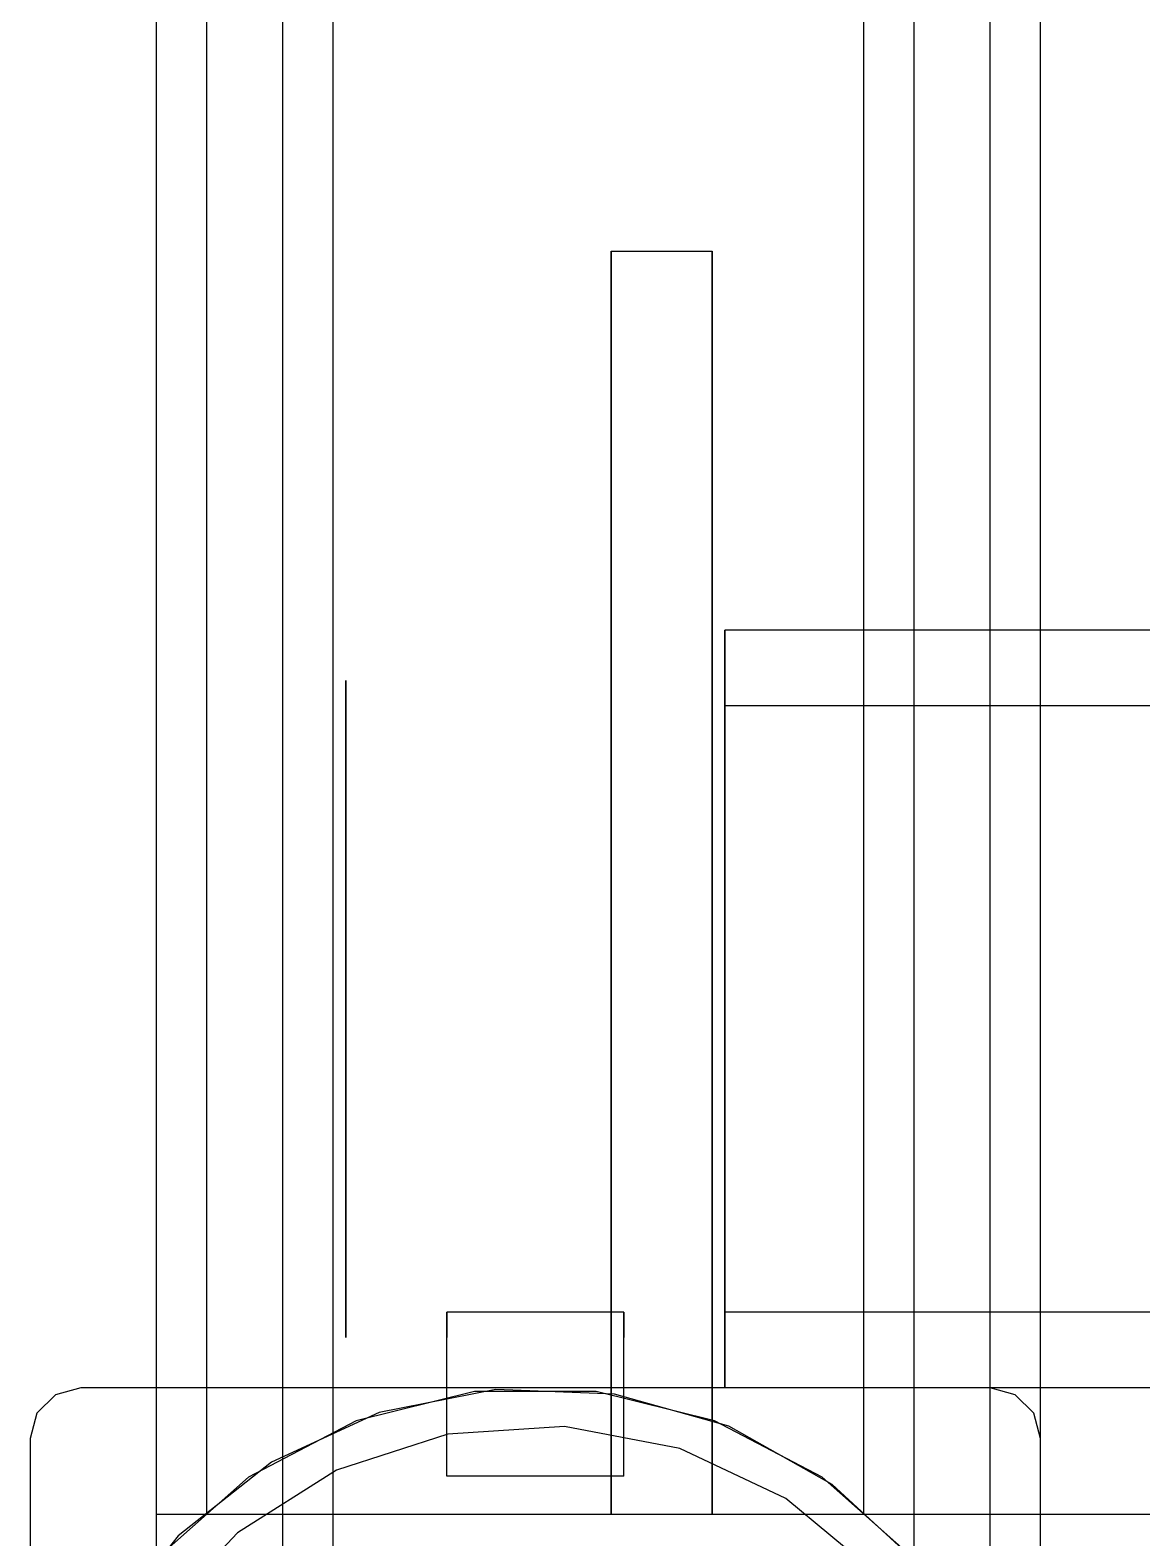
# Model space of a CAD drawing. Header units: millimetres. Extents: x -201 to 3037, y -406 to 3230.
# Drawn here: x -10 to 78, y 2058.1 to 2177.5 of the extents above; entities that cross this region are included whole.
import ezdxf

# ---------------------------------------------------------------- set-up
doc = ezdxf.new("R2010")
doc.units = ezdxf.units.MM
doc.layers.add('HIDDEN', color=8, linetype='Continuous')
doc.layers.add('VISIBLE', color=7, linetype='Continuous')

msp = doc.modelspace()

# ---------------------------------------------------------------- linework, layer by layer
at = {"layer": 'HIDDEN'}
for points in [[(10, 2000), (10, 2950)], [(14, 2000), (14, 2950)], [(14, 2000), (14, 2950)], [(66, 2000), (66, 2950)], [(66, 2000), (66, 2950)], [(70, 2000), (70, 2950)], [(70, 2000), (70, 2950)], [(70, 2000), (70, 2950)], [(0, 2060), (0, 2890)], [(0, 2060), (0, 2890)], [(0, 2060), (0, 2890)], [(4, 2060), (4, 2890)], [(4, 2060), (4, 2890)], [(4, 2060), (4, 2890)], [(4, 2060), (4, 2890)], [(56, 2060), (56, 2890)], [(56, 2060), (56, 2890)], [(56, 2060), (56, 2890)], [(56, 2060), (56, 2890)], [(60, 2060), (60, 2890)], [(60, 2060), (60, 2890)], [(60, 2060), (60, 2890)], [(60, 2060), (60, 2890)], [(36, 2160), (44, 2160)], [(36, 2060), (36, 2160)], [(36, 2160), (36, 2060)], [(44, 2060), (44, 2160)], [(44, 2160), (44, 2060)], [(45, 2124), (45, 2130)], [(45, 2130), (45, 2124)], [(118, 2130), (45, 2130)], [(70, 2130), (45, 2130)], [(15, 2100), (15, 2102.91), (15, 2105.79), (15, 2108.59), (15, 2111.28), (15, 2113.83), (15, 2116.21), (15, 2118.38), (15, 2120.33), (15, 2122.01), (15, 2123.43), (15, 2124.54), (15, 2125.35), (15, 2125.84), (15, 2126)], [(15, 2126), (15, 2125.35), (15, 2123.43), (15, 2120.33), (15, 2116.21), (15, 2111.28), (15, 2105.79), (15, 2100), (15, 2094.21), (15, 2088.72), (15, 2083.79), (15, 2079.67), (15, 2076.57), (15, 2074.65), (15, 2074)], [(45, 2100), (45, 2102.91), (45, 2105.79), (45, 2108.59), (45, 2111.28), (45, 2113.83), (45, 2116.21), (45, 2118.38), (45, 2120.33), (45, 2122.01), (45, 2123.43), (45, 2124.54), (45, 2125.35), (45, 2125.84), (45, 2126)], [(45, 2126), (45, 2125.35), (45, 2123.43), (45, 2120.33), (45, 2116.21), (45, 2111.28), (45, 2105.79), (45, 2100), (45, 2094.21), (45, 2088.72), (45, 2083.79), (45, 2079.67), (45, 2076.57), (45, 2074.65), (45, 2074)], [(45, 2076), (45, 2124)], [(45, 2124), (45, 2076)], [(118, 2124), (45, 2124)], [(70, 2124), (45, 2124)], [(15, 2074), (15, 2074.16), (15, 2074.65), (15, 2075.46), (15, 2076.57), (15, 2077.99), (15, 2079.67), (15, 2081.62), (15, 2083.79), (15, 2086.17), (15, 2088.72), (15, 2091.41), (15, 2094.21), (15, 2097.09), (15, 2100)], [(45, 2074), (45, 2074.16), (45, 2074.65), (45, 2075.46), (45, 2076.57), (45, 2077.99), (45, 2079.67), (45, 2081.62), (45, 2083.79), (45, 2086.17), (45, 2088.72), (45, 2091.41), (45, 2094.21), (45, 2097.09), (45, 2100)], [(37, 2076), (23, 2076)], [(23, 2076), (23, 2075.73), (23, 2075.47), (23, 2075.24), (23, 2075.03), (23, 2074.83), (23, 2074.66), (23, 2074.5), (23, 2074.37), (23, 2074.26), (23, 2074.17), (23, 2074.09), (23, 2074.04), (23, 2074.01), (23, 2074)], [(23, 2074), (23, 2074.01), (23, 2074.04), (23, 2074.09), (23, 2074.17), (23, 2074.26), (23, 2074.37), (23, 2074.5), (23, 2074.66), (23, 2074.83), (23, 2075.03), (23, 2075.24), (23, 2075.47), (23, 2075.73), (23, 2076)], [(37, 2076), (23, 2076)], [(23, 2063), (23, 2076)], [(23, 2063), (23, 2076)], [(37, 2076), (37, 2075.73), (37, 2075.47), (37, 2075.24), (37, 2075.03), (37, 2074.83), (37, 2074.66), (37, 2074.5), (37, 2074.37), (37, 2074.26), (37, 2074.17), (37, 2074.09), (37, 2074.04), (37, 2074.01), (37, 2074)], [(37, 2074), (37, 2074.01), (37, 2074.04), (37, 2074.09), (37, 2074.17), (37, 2074.26), (37, 2074.37), (37, 2074.5), (37, 2074.66), (37, 2074.83), (37, 2075.03), (37, 2075.24), (37, 2075.47), (37, 2075.73), (37, 2076)], [(37, 2063), (37, 2076)], [(37, 2063), (37, 2076)], [(70, 2076), (45, 2076)], [(45, 2070), (45, 2076)], [(45, 2076), (45, 2070)], [(118, 2076), (45, 2076)], [(-6, 2070), (-8, 2069.46), (-9.46, 2068), (-10, 2066)], [(66, 2070), (-6, 2070)], [(66, 2070), (0, 2070)], [(70, 2070), (45, 2070)], [(118, 2070), (45, 2070)], [(70, 2066), (69.46, 2068), (68, 2069.46), (66, 2070)], [(70, 2066), (69.46, 2068), (68, 2069.46), (66, 2070)], [(70, 2030), (68.89, 2039.34), (65.64, 2048.16), (60.42, 2055.98), (53.51, 2062.36), (45.31, 2066.96), (36.26, 2069.51), (26.86, 2069.88), (17.64, 2068.04), (9.1, 2064.11), (1.72, 2058.28), (-4.11, 2050.9), (-8.04, 2042.36), (-9.88, 2033.14), (-9.51, 2023.74), (-6.96, 2014.69), (-2.36, 2006.49), (4.02, 1999.58), (11.84, 1994.36), (20.66, 1991.11), (30, 1990)], [(59.94, 2056.52), (52.72, 2062.92), (44.18, 2067.4), (34.82, 2069.71), (25.18, 2069.71), (15.82, 2067.4), (7.28, 2062.92), (0.06, 2056.52)], [(56.97, 2055.33), (49.83, 2061.24), (41.43, 2065.19), (32.32, 2066.93), (23.07, 2066.34), (14.25, 2063.48), (6.42, 2058.51), (0.07, 2051.75)], [(56.97, 2055.33), (49.83, 2061.24), (41.43, 2065.19), (32.32, 2066.93), (23.07, 2066.34), (14.25, 2063.48), (6.42, 2058.51), (0.07, 2051.75)], [(-10, 2066), (-10, 1994)], [(70, 1994), (70, 2066)], [(70, 1998), (70, 2066)], [(37, 2063), (23, 2063)], [(37, 2063), (23, 2063)], [(0, 2000), (0, 2060)], [(0, 2060), (60, 2060)], [(0, 2060), (60, 2060)], [(0, 2060), (60, 2060)], [(0, 2060), (60, 2060)], [(4, 2060), (56, 2060)], [(4, 2060), (56, 2060)], [(4, 2060), (56, 2060)], [(4, 2060), (56, 2060)], [(10, 2060), (60, 2060)], [(10, 2060), (60, 2060)], [(10, 2000), (10, 2060)], [(10, 2000), (10, 2060)], [(10, 2060), (70, 2060)], [(10, 2060), (70, 2060)], [(36, 2060), (44, 2060)], [(36, 2060), (44, 2060)], [(60, 2000), (60, 2060)], [(60, 2000), (60, 2060)], [(60, 2000), (60, 2060)], [(60, 2000), (60, 2060)], [(60, 2060), (540, 2060)], [(60, 2060), (540, 2060)], [(60, 2000), (60, 2060)], [(60, 2000), (60, 2060)], [(60, 2060), (540, 2060)], [(60, 2060), (540, 2060)], [(70, 2000), (70, 2060)], [(70, 2000), (70, 2060)]]:
    msp.add_lwpolyline(points, dxfattribs=at)
at = {"layer": 'VISIBLE'}
for points in [[(0, 2060), (0, 2890)], [(10, 2000), (10, 2420)], [(70, 2000), (70, 2420)], [(118, 2130), (70, 2130)], [(118, 2124), (70, 2124)], [(118, 2076), (70, 2076)], [(-6, 2070), (-8, 2069.46), (-9.46, 2068), (-10, 2066)], [(0, 2070), (-6, 2070)], [(118, 2070), (70, 2070)], [(-10, 2066), (-10, 1994)], [(0, 2000), (0, 2060)], [(0, 2060), (10, 2060)], [(0, 2060), (10, 2060)]]:
    msp.add_lwpolyline(points, dxfattribs=at)

doc.saveas('drawing.dxf')
